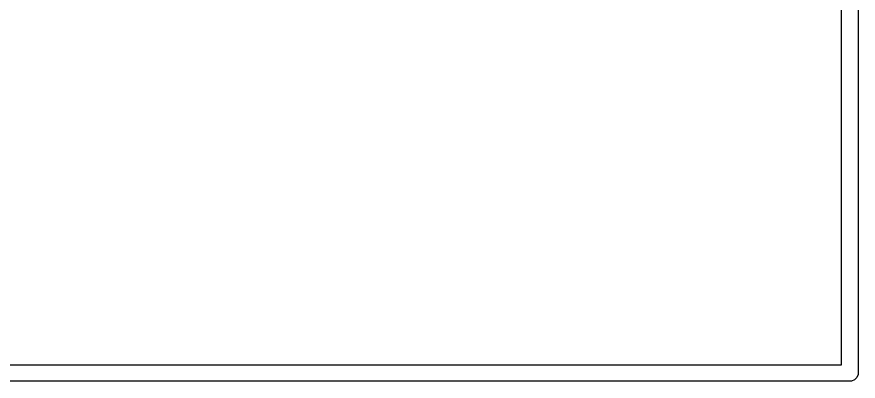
# Model space of a CAD drawing. Extents: x -2.1 to 1.75, y 0.25 to 2.72.
# Drawn here: x -0.3955 to -0.0946, y 1.5412 to 1.6716 of the extents above; entities that cross this region are included whole.
import ezdxf

# ---------------------------------------------------------------- set-up
doc = ezdxf.new("R2010")
doc.units = 0
doc.header["$MEASUREMENT"] = 0
doc.layers.add('BLACK', color=7, linetype='CONTINUOUS')

msp = doc.modelspace()

# ---------------------------------------------------------------- linework, layer by layer
at = {"layer": 'BLACK', "linetype": 'CONTINUOUS'}
for p, q in [((-0.09461, 1.89846), (-0.09461, 1.54413)), ((-0.10051, 1.54709), (-0.10051, 1.89724)), ((-0.48831, 1.54709), (-0.10051, 1.54709)), ((-0.09466, 1.54356), (-0.0951, 1.54249)), ((-0.09461, 1.54413), (-0.09466, 1.54356)), ((-0.09756, 1.54118), (-0.49126, 1.54118)), ((-0.09698, 1.54124), (-0.09756, 1.54118)), ((-0.09592, 1.54168), (-0.09698, 1.54124)), ((-0.0951, 1.54249), (-0.09592, 1.54168))]:
    msp.add_line(p, q, dxfattribs=at)

doc.saveas('drawing.dxf')
